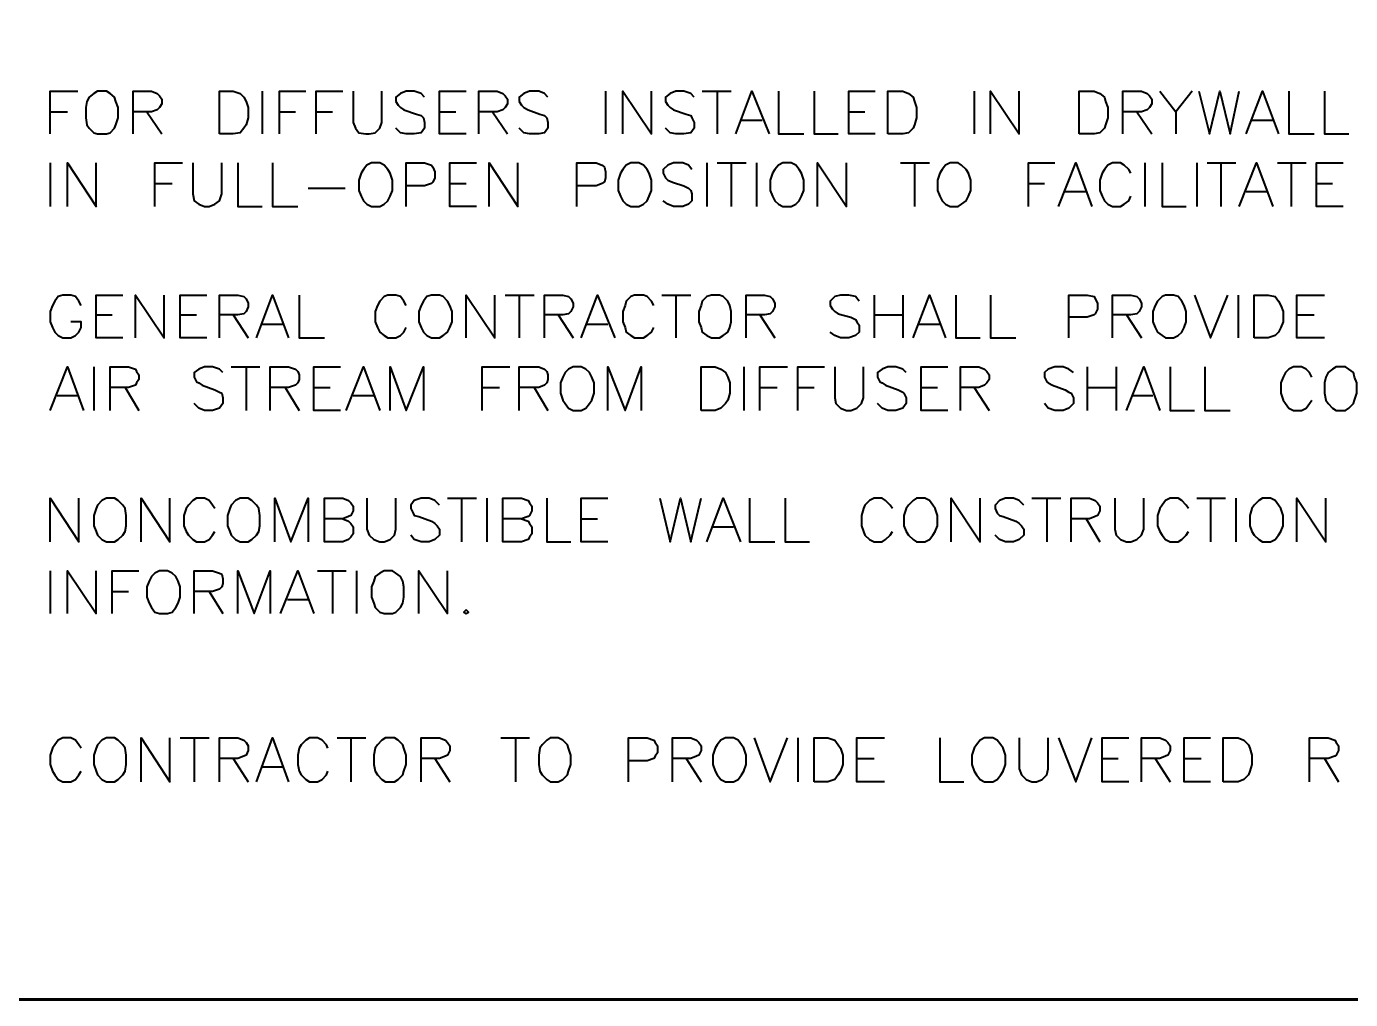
# Model space of a CAD drawing. Header units: inches. Extents: x 5 to 516, y -193 to 129.
# Drawn here: x 381.27 to 392.76, y -189.62 to -181.18 of the extents above; entities that cross this region are included whole.
import ezdxf

# ---------------------------------------------------------------- set-up
doc = ezdxf.new("R2010")
doc.units = ezdxf.units.IN
doc.header["$MEASUREMENT"] = 0
doc.layers.add('PDF10_Geometry', color=7, linetype='Continuous')

msp = doc.modelspace()

# ---------------------------------------------------------------- linework, layer by layer
at = {"layer": 'PDF10_Geometry', "lineweight": 60}
msp.add_lwpolyline([(492.0841215, -99.6385468), (357.0896039, -99.6385468), (357.0896039, -189.6248923), (492.0841215, -189.6248923)], dxfattribs=at)
at = {"layer": 'PDF10_Geometry', "lineweight": 40}
for points in [[(381.4785964, -182.1151948), (381.4785964, -181.7452098), (381.7185867, -181.7452098)], [(382.1985672, -182.1151948), (382.1985672, -181.7452098), (382.3585607, -181.7452098), (382.4085587, -181.765209), (382.4285579, -181.7852082), (382.4485571, -181.8152069), (382.4485571, -181.8552053), (382.4285579, -181.8852041), (382.4085587, -181.9052033), (382.3585607, -181.9252025), (382.1985672, -181.9252025)], [(383.3185217, -181.7452098), (383.3185217, -182.1151948)], [(383.468519, -182.1151948), (383.468519, -181.7452098), (383.6985097, -181.7452098)], [(383.788506, -182.1151948), (383.788506, -181.7452098), (384.0184967, -181.7452098)], [(384.108493, -181.7452098), (384.108493, -182.0151988), (384.1284922, -182.0651968), (384.158491, -182.1051952), (384.2184886, -182.1151948), (384.2484873, -182.1151948), (384.2984853, -182.1051952), (384.3384837, -182.0651968), (384.3584829, -182.0151988), (384.3584829, -181.7452098)], [(384.7284679, -181.7952078), (384.6984691, -181.765209), (384.6384715, -181.7452098), (384.5684744, -181.7452098), (384.5184764, -181.765209), (384.478478, -181.7952078), (384.478478, -181.8352061), (384.4984772, -181.8652049), (384.5184764, -181.8852041), (384.5484752, -181.9052033), (384.6584707, -181.9452017), (384.6984691, -181.9552013), (384.7184683, -181.9752004), (384.7284679, -182.0151988), (384.7284679, -182.0651968), (384.6984691, -182.1051952), (384.6384715, -182.1151948), (384.5684744, -182.1151948), (384.5184764, -182.1051952), (384.478478, -182.0651968)], [(385.0884498, -182.1151948), (384.8584592, -182.1151948), (384.8584592, -181.7452098), (385.0884498, -181.7452098)], [(385.1984454, -182.1151948), (385.1984454, -181.7452098), (385.3584389, -181.7452098), (385.4084368, -181.765209), (385.428436, -181.7852082), (385.4484352, -181.8152069), (385.4484352, -181.8552053), (385.428436, -181.8852041), (385.4084368, -181.9052033), (385.3584389, -181.9252025), (385.1984454, -181.9252025)], [(385.798421, -181.7952078), (385.7684222, -181.765209), (385.7184243, -181.7452098), (385.6384275, -181.7452098), (385.5884295, -181.765209), (385.5484312, -181.7952078), (385.5484312, -181.8352061), (385.5684303, -181.8652049), (385.5884295, -181.8852041), (385.6284279, -181.9052033), (385.7284239, -181.9452017), (385.7684222, -181.9552013), (385.7884214, -181.9752004), (385.798421, -182.0151988), (385.798421, -182.0651968), (385.7684222, -182.1051952), (385.7184243, -182.1151948), (385.6384275, -182.1151948), (385.5884295, -182.1051952), (385.5484312, -182.0651968)], [(386.2984007, -181.7452098), (386.2984007, -182.1151948)], [(386.448398, -182.1151948), (386.448398, -181.7452098), (386.6983879, -182.1151948), (386.6983879, -181.7452098)], [(387.0683728, -181.7952078), (387.038374, -181.765209), (386.9783765, -181.7452098), (386.9083793, -181.7452098), (386.8583814, -181.765209), (386.818383, -181.7952078), (386.818383, -181.8352061), (386.8383822, -181.8652049), (386.8583814, -181.8852041), (386.8883801, -181.9052033), (386.9983757, -181.9452017), (387.038374, -181.9552013), (387.0483736, -181.9752004), (387.0683728, -182.0151988), (387.0683728, -182.0651968), (387.038374, -182.1051952), (386.9783765, -182.1151948), (386.9083793, -182.1151948), (386.8583814, -182.1051952), (386.818383, -182.0651968)], [(387.1383666, -181.7452098), (387.3883564, -181.7452098)], [(387.2683647, -181.7452098), (387.2683647, -182.1151948)], [(387.4283582, -182.1151948), (387.5683525, -181.7452098), (387.7183464, -182.1151948)], [(387.7983398, -181.7452098), (387.7983398, -182.1151948), (388.0183309, -182.1151948)], [(388.1083306, -181.7452098), (388.1083306, -182.1151948), (388.3183221, -182.1151948)], [(388.6383091, -182.1151948), (388.4083184, -182.1151948), (388.4083184, -181.7452098), (388.6383091, -181.7452098)], [(389.4982708, -181.7452098), (389.4982708, -182.1151948)], [(389.6382651, -182.1151948), (389.6382651, -181.7452098), (389.8882549, -182.1151948), (389.8882549, -181.7452098)], [(390.7882218, -182.1151948), (390.7882218, -181.7452098), (390.9482153, -181.7452098), (390.9982132, -181.765209), (391.0182124, -181.7852082), (391.0382116, -181.8152069), (391.0382116, -181.8552053), (391.0182124, -181.8852041), (390.9982132, -181.9052033), (390.9482153, -181.9252025), (390.7882218, -181.9252025)], [(391.1082088, -181.7452098), (391.2482031, -181.9252025), (391.2482031, -182.1151948)], [(391.3881974, -181.7452098), (391.2482031, -181.9252025)], [(391.448195, -181.7452098), (391.5381913, -182.1151948), (391.6281876, -181.7452098), (391.718184, -182.1151948), (391.7981807, -181.7452098)], [(391.8581749, -182.1151948), (391.9981692, -181.7452098), (392.1381635, -182.1151948)], [(392.2281633, -181.7452098), (392.2281633, -182.1151948), (392.4481543, -182.1151948)], [(392.5381473, -181.7452098), (392.5381473, -182.1151948), (392.7481388, -182.1151948)], [(381.4785964, -181.9252025), (381.6285904, -181.9252025)], [(382.3185623, -181.9252025), (382.4485571, -182.1151948)], [(383.468519, -181.9252025), (383.6085133, -181.9252025)], [(383.788506, -181.9252025), (383.9285003, -181.9252025)], [(384.8584592, -181.9252025), (384.9984535, -181.9252025)], [(385.3184405, -181.9252025), (385.4484352, -182.1151948)], [(388.4083184, -181.9252025), (388.5483127, -181.9252025)], [(390.9082169, -181.9252025), (391.0382116, -182.1151948)], [(387.4783528, -181.9951996), (387.6583455, -181.9951996)], [(391.9081763, -181.9951996), (392.088169, -181.9951996)], [(381.4785964, -182.3651846), (381.4785964, -182.7451692)], [(381.6285937, -182.7451692), (381.6285937, -182.3651846), (381.8785836, -182.7451692), (381.8785836, -182.3651846)], [(382.3885629, -182.7451692), (382.3885629, -182.3651846), (382.6285531, -182.3651846)], [(382.7185461, -182.3651846), (382.7185461, -182.6351736), (382.7285457, -182.6951712), (382.7685441, -182.72517), (382.818542, -182.7451692), (382.8585404, -182.7451692), (382.9085384, -182.72517), (382.9485367, -182.6951712), (382.9685359, -182.6351736), (382.9685359, -182.3651846)], [(383.1085336, -182.3651846), (383.1085336, -182.7451692), (383.3185251, -182.7451692)], [(383.4085215, -182.3651846), (383.4085215, -182.7451692), (383.6285125, -182.7451692)], [(384.5684744, -182.7451692), (384.5684744, -182.3651846), (384.7284679, -182.3651846), (384.7884654, -182.3851838), (384.798465, -182.405183), (384.8184642, -182.4451814), (384.8184642, -182.4951793), (384.798465, -182.5351777), (384.7884654, -182.5451773), (384.7284679, -182.5651765), (384.5684744, -182.5651765)], [(385.1784496, -182.7451692), (384.9484589, -182.7451692), (384.9484589, -182.3651846), (385.1784496, -182.3651846)], [(385.2884451, -182.7451692), (385.2884451, -182.3651846), (385.538435, -182.7451692), (385.538435, -182.3651846)], [(386.0484142, -182.7451692), (386.0484142, -182.3651846), (386.2184073, -182.3651846), (386.2684053, -182.3851838), (386.2884045, -182.405183), (386.2984041, -182.4451814), (386.2984041, -182.4951793), (386.2884045, -182.5351777), (386.2684053, -182.5451773), (386.2184073, -182.5651765), (386.0484142, -182.5651765)], [(387.0483736, -182.4251822), (387.0183749, -182.3851838), (386.9683769, -182.3651846), (386.8883801, -182.3651846), (386.8383822, -182.3851838), (386.7983838, -182.4251822), (386.7983838, -182.455181), (386.818383, -182.4951793), (386.8383822, -182.5151785), (386.8783805, -182.5351777), (386.9783765, -182.5651765), (387.0183749, -182.5851757), (387.038374, -182.6051749), (387.0483736, -182.6351736), (387.0483736, -182.6951712), (387.0183749, -182.72517), (386.9683769, -182.7451692), (386.8883801, -182.7451692), (386.8383822, -182.72517), (386.7983838, -182.6951712)], [(387.178365, -182.3651846), (387.178365, -182.7451692)], [(387.2683647, -182.3651846), (387.5183546, -182.3651846)], [(387.3883598, -182.3651846), (387.3883598, -182.7451692)], [(387.6083509, -182.3651846), (387.6083509, -182.7451692)], [(388.138326, -182.7451692), (388.138326, -182.3651846), (388.3883158, -182.7451692), (388.3883158, -182.3651846)], [(388.8582967, -182.3651846), (389.1082866, -182.3651846)], [(388.9782919, -182.3651846), (388.9782919, -182.7451692)], [(389.9682551, -182.7451692), (389.9682551, -182.3651846), (390.1982457, -182.3651846)], [(390.2282445, -182.7451692), (390.3782384, -182.3651846), (390.5182327, -182.7451692)], [(390.8582155, -182.455181), (390.8382163, -182.4251822), (390.798218, -182.3851838), (390.7682192, -182.3651846), (390.698222, -182.3651846), (390.6582236, -182.3851838), (390.6282249, -182.4251822), (390.6082257, -182.455181), (390.5882265, -182.5151785), (390.5882265, -182.6051749), (390.6082257, -182.6551728), (390.6282249, -182.6951712), (390.6582236, -182.72517), (390.698222, -182.7451692), (390.7682192, -182.7451692), (390.798218, -182.72517), (390.8382163, -182.6951712), (390.8582155, -182.6551728)], [(390.9782106, -182.3651846), (390.9782106, -182.7451692)], [(391.1282079, -182.3651846), (391.1282079, -182.7451692), (391.3381994, -182.7451692)], [(391.4281958, -182.3651846), (391.4281958, -182.7451692)], [(391.5181955, -182.3651846), (391.7681853, -182.3651846)], [(391.6381906, -182.3651846), (391.6381906, -182.7451692)], [(391.7981841, -182.7451692), (391.948178, -182.3651846), (392.0881724, -182.7451692)], [(392.1281673, -182.3651846), (392.3781572, -182.3651846)], [(392.2481625, -182.3651846), (392.2481625, -182.7451692)], [(392.6981442, -182.7451692), (392.4681535, -182.7451692), (392.4681535, -182.3651846), (392.6981442, -182.3651846)], [(382.3885629, -182.5451773), (382.5385568, -182.5451773)], [(384.9484589, -182.5451773), (385.0884532, -182.5451773)], [(389.9682551, -182.5451773), (390.1082494, -182.5451773)], [(392.4681535, -182.5451773), (392.6081478, -182.5451773)], [(383.7185055, -182.5851757), (384.0384925, -182.5851757)], [(390.2882421, -182.6151745), (390.4682348, -182.6151745)], [(391.8581749, -182.6151745), (392.0381676, -182.6151745)], [(381.7485889, -183.6051343), (381.7285897, -183.5651359), (381.6985909, -183.5251375), (381.6585925, -183.5151379), (381.5885954, -183.5151379), (381.548597, -183.5251375), (381.5185982, -183.5651359), (381.498599, -183.6051343), (381.4785998, -183.6551322), (381.4785998, -183.7451286), (381.498599, -183.7951265), (381.5185982, -183.8351249), (381.548597, -183.8651237), (381.5885954, -183.8851229), (381.6585925, -183.8851229), (381.6985909, -183.8651237), (381.7285897, -183.8351249), (381.7485889, -183.7951265), (381.7485889, -183.7451286), (381.6585925, -183.7451286)], [(382.1085709, -183.8851229), (381.8785802, -183.8851229), (381.8785802, -183.5151379), (382.1085709, -183.5151379)], [(382.2185664, -183.8851229), (382.2185664, -183.5151379), (382.4685562, -183.8851229), (382.4685562, -183.5151379)], [(382.8385446, -183.8851229), (382.6085539, -183.8851229), (382.6085539, -183.5151379), (382.8385446, -183.5151379)], [(382.9485401, -183.8851229), (382.9485401, -183.5151379), (383.1085336, -183.5151379), (383.1585316, -183.5251375), (383.1785308, -183.5451367), (383.19853, -183.5851351), (383.19853, -183.6151338), (383.1785308, -183.6551322), (383.1585316, -183.6751314), (383.1085336, -183.685131), (382.9485401, -183.685131)], [(383.2685271, -183.8851229), (383.4085215, -183.5151379), (383.5485158, -183.8851229)], [(383.6385087, -183.5151379), (383.6385087, -183.8851229), (383.8584998, -183.8851229)], [(384.5684744, -183.6051343), (384.5484752, -183.5651359), (384.5184764, -183.5251375), (384.478478, -183.5151379), (384.4084808, -183.5151379), (384.3784821, -183.5251375), (384.3384837, -183.5651359), (384.3184845, -183.6051343), (384.2984853, -183.6551322), (384.2984853, -183.7451286), (384.3184845, -183.7951265), (384.3384837, -183.8351249), (384.3784821, -183.8651237), (384.4084808, -183.8851229), (384.478478, -183.8851229), (384.5184764, -183.8651237), (384.5484752, -183.8351249), (384.5684744, -183.7951265)], [(385.0884532, -183.8851229), (385.0884532, -183.5151379), (385.3384431, -183.8851229), (385.3384431, -183.5151379)], [(385.4284394, -183.5151379), (385.6784293, -183.5151379)], [(385.5484346, -183.5151379), (385.5484346, -183.8851229)], [(385.7684256, -183.8851229), (385.7684256, -183.5151379), (385.9284191, -183.5151379), (385.9784171, -183.5251375), (385.9984163, -183.5451367), (386.0184155, -183.5851351), (386.0184155, -183.6151338), (385.9984163, -183.6551322), (385.9784171, -183.6751314), (385.9284191, -183.685131), (385.7684256, -183.685131)], [(386.0884126, -183.8851229), (386.2284069, -183.5151379), (386.3784008, -183.8851229)], [(386.7183836, -183.6051343), (386.6983845, -183.5651359), (386.6583861, -183.5251375), (386.6283873, -183.5151379), (386.5483906, -183.5151379), (386.5183918, -183.5251375), (386.4783934, -183.5651359), (386.4683938, -183.6051343), (386.4483946, -183.6551322), (386.4483946, -183.7451286), (386.4683938, -183.7951265), (386.4783934, -183.8351249), (386.5183918, -183.8651237), (386.5483906, -183.8851229), (386.6283873, -183.8851229), (386.6583861, -183.8651237), (386.6983845, -183.8351249), (386.7183836, -183.7951265)], [(386.7883842, -183.5151379), (387.038374, -183.5151379)], [(386.9083793, -183.5151379), (386.9083793, -183.8851229)], [(387.5183512, -183.8851229), (387.5183512, -183.5151379), (387.6783447, -183.5151379), (387.7283426, -183.5251375), (387.7483418, -183.5451367), (387.768341, -183.5851351), (387.768341, -183.6151338), (387.7483418, -183.6551322), (387.7283426, -183.6751314), (387.6783447, -183.685131), (387.5183512, -183.685131)], [(388.4983114, -183.5651359), (388.4683126, -183.5251375), (388.408315, -183.5151379), (388.3383179, -183.5151379), (388.2883199, -183.5251375), (388.2483215, -183.5651359), (388.2483215, -183.6051343), (388.2683207, -183.635133), (388.2883199, -183.6551322), (388.3183187, -183.6751314), (388.4283142, -183.7051302), (388.4683126, -183.7251294), (388.4783122, -183.7451286), (388.4983114, -183.7751273), (388.4983114, -183.8351249), (388.4683126, -183.8651237), (388.408315, -183.8851229), (388.3383179, -183.8851229), (388.2883199, -183.8651237), (388.2483215, -183.8351249)], [(388.6283095, -183.5151379), (388.6283095, -183.8851229)], [(388.8782959, -183.5151379), (388.8782959, -183.8851229)], [(388.9682957, -183.8851229), (389.10829, -183.5151379), (389.2482843, -183.8851229)], [(389.3382772, -183.5151379), (389.3382772, -183.8851229), (389.5482687, -183.8851229)], [(389.6382651, -183.5151379), (389.6382651, -183.8851229), (389.8582561, -183.8851229)], [(390.3182442, -183.8851229), (390.3182442, -183.5151379), (390.4782377, -183.5151379), (390.5382353, -183.5251375), (390.5482349, -183.5451367), (390.5682341, -183.5851351), (390.5682341, -183.635133), (390.5482349, -183.6751314), (390.5382353, -183.685131), (390.4782377, -183.7051302), (390.3182442, -183.7051302)], [(390.698222, -183.8851229), (390.698222, -183.5151379), (390.8582155, -183.5151379), (390.9082135, -183.5251375), (390.9282127, -183.5451367), (390.9482119, -183.5851351), (390.9482119, -183.6151338), (390.9282127, -183.6551322), (390.9082135, -183.6751314), (390.8582155, -183.685131), (390.698222, -183.685131)], [(391.4081966, -183.5151379), (391.5481909, -183.8851229), (391.6981848, -183.5151379)], [(391.7881811, -183.5151379), (391.7881811, -183.8851229)], [(392.5381473, -183.8851229), (392.298157, -183.8851229), (392.298157, -183.5151379), (392.5381473, -183.5151379)], [(381.8785802, -183.685131), (382.0185745, -183.685131)], [(382.6085539, -183.685131), (382.7485483, -183.685131)], [(383.0685353, -183.685131), (383.19853, -183.8851229)], [(385.8884207, -183.685131), (386.0184155, -183.8851229)], [(387.6383463, -183.685131), (387.768341, -183.8851229)], [(388.6283095, -183.685131), (388.8782993, -183.685131)], [(390.8182171, -183.685131), (390.9482119, -183.8851229)], [(392.298157, -183.685131), (392.448151, -183.685131)], [(383.3185217, -183.7651278), (383.4985144, -183.7651278)], [(386.1384072, -183.7651278), (386.3183999, -183.7651278)], [(389.0182902, -183.7651278), (389.1982829, -183.7651278)], [(381.4785964, -184.5150981), (381.6285904, -184.1351136), (381.7685847, -184.5150981)], [(381.858581, -184.1351127), (381.858581, -184.5150973)], [(381.9985753, -184.5150981), (381.9985753, -184.1351136), (382.1585688, -184.1351136), (382.2185664, -184.1551128), (382.228566, -184.175112), (382.2485652, -184.2051107), (382.2485652, -184.2451091), (382.228566, -184.2751079), (382.2185664, -184.2951071), (382.1585688, -184.3151063), (381.9985753, -184.3151063)], [(382.9785355, -184.1851107), (382.9485367, -184.1551119), (382.8885392, -184.1351127), (382.818542, -184.1351127), (382.7685441, -184.1551119), (382.7285457, -184.1851107), (382.7285457, -184.2251091), (382.7485449, -184.2651074), (382.7685441, -184.275107), (382.7985428, -184.2951062), (382.9085384, -184.3351046), (382.9485367, -184.3551038), (382.9685359, -184.3651034), (382.9785355, -184.4051018), (382.9785355, -184.4550997), (382.9485367, -184.4950981), (382.8885392, -184.5150973), (382.818542, -184.5150973), (382.7685441, -184.4950981), (382.7285457, -184.4550997)], [(383.0485361, -184.1351127), (383.2985259, -184.1351127)], [(383.1785274, -184.1351127), (383.1785274, -184.5150973)], [(383.3885223, -184.5150981), (383.3885223, -184.1351136), (383.5485158, -184.1351136), (383.6085133, -184.1551128), (383.6285125, -184.175112), (383.6385121, -184.2051107), (383.6385121, -184.2451091), (383.6285125, -184.2751079), (383.6085133, -184.2951071), (383.5485158, -184.3151063), (383.3885223, -184.3151063)], [(383.9984975, -184.5150981), (383.7685068, -184.5150981), (383.7685068, -184.1351136), (383.9984975, -184.1351136)], [(384.0484955, -184.5150981), (384.1984894, -184.1351136), (384.3384837, -184.5150981)], [(384.42848, -184.5150981), (384.42848, -184.1351136), (384.5684744, -184.5150981), (384.7184683, -184.1351136), (384.7184683, -184.5150981)], [(385.2284475, -184.5150981), (385.2284475, -184.1351136), (385.4684378, -184.1351136)], [(385.5484346, -184.5150981), (385.5484346, -184.1351136), (385.7184276, -184.1351136), (385.7684256, -184.1551128), (385.7884248, -184.175112), (385.7984244, -184.2051107), (385.7984244, -184.2451091), (385.7884248, -184.2751079), (385.7684256, -184.2951071), (385.7184276, -184.3151063), (385.5484346, -184.3151063)], [(386.3183999, -184.5150981), (386.3183999, -184.1351136), (386.4683938, -184.5150981), (386.6083881, -184.1351136), (386.6083881, -184.5150981)], [(387.498352, -184.1351127), (387.498352, -184.5150973)], [(387.6383463, -184.5150981), (387.6383463, -184.1351136), (387.8783365, -184.1351136)], [(387.9683363, -184.5150981), (387.9683363, -184.1351136), (388.1983269, -184.1351136)], [(388.2883233, -184.1351127), (388.2883233, -184.4051018), (388.2983229, -184.4550997), (388.3383213, -184.4950981), (388.3883192, -184.5150973), (388.4283176, -184.5150973), (388.4783156, -184.4950981), (388.5183139, -184.4550997), (388.5383131, -184.4051018), (388.5383131, -184.1351127)], [(388.9082981, -184.1851107), (388.8782993, -184.1551119), (388.8183018, -184.1351127), (388.7483046, -184.1351127), (388.6983066, -184.1551119), (388.6583083, -184.1851107), (388.6583083, -184.2251091), (388.6783074, -184.2651074), (388.6983066, -184.275107), (388.7283054, -184.2951062), (388.8383009, -184.3351046), (388.8782993, -184.3551038), (388.8882989, -184.3651034), (388.9082981, -184.4051018), (388.9082981, -184.4550997), (388.8782993, -184.4950981), (388.8183018, -184.5150973), (388.7483046, -184.5150973), (388.6983066, -184.4950981), (388.6583083, -184.4550997)], [(389.2682801, -184.5150981), (389.0382894, -184.5150981), (389.0382894, -184.1351136), (389.2682801, -184.1351136)], [(389.3782756, -184.5150981), (389.3782756, -184.1351136), (389.5382691, -184.1351136), (389.5882671, -184.1551128), (389.6082663, -184.175112), (389.6282655, -184.2051107), (389.6282655, -184.2451091), (389.6082663, -184.2751079), (389.5882671, -184.2951071), (389.5382691, -184.3151063), (389.3782756, -184.3151063)], [(390.3582426, -184.1851107), (390.3182442, -184.1551119), (390.2682463, -184.1351127), (390.1982491, -184.1351127), (390.1382515, -184.1551119), (390.1082528, -184.1851107), (390.1082528, -184.2251091), (390.1282519, -184.2651074), (390.1382515, -184.275107), (390.1782499, -184.2951062), (390.2882455, -184.3351046), (390.3182442, -184.3551038), (390.3382434, -184.3651034), (390.3582426, -184.4051018), (390.3582426, -184.4550997), (390.3182442, -184.4950981), (390.2682463, -184.5150973), (390.1982491, -184.5150973), (390.1382515, -184.4950981), (390.1082528, -184.4550997)], [(390.4782377, -184.1351127), (390.4782377, -184.5150973)], [(390.7282242, -184.1351127), (390.7282242, -184.5150973)], [(390.8182171, -184.5150981), (390.9682111, -184.1351136), (391.1082054, -184.5150981)], [(391.1982085, -184.1351127), (391.1982085, -184.5150973), (391.4082, -184.5150973)], [(391.4981895, -184.1351127), (391.4981895, -184.5150973), (391.7181806, -184.5150973)], [(392.4281552, -184.2251099), (392.408156, -184.1851115), (392.3781572, -184.1551128), (392.3381588, -184.1351136), (392.2681617, -184.1351136), (392.2281633, -184.1551128), (392.1981645, -184.1851115), (392.1781653, -184.2251099), (392.1581661, -184.2751079), (392.1581661, -184.3651042), (392.1781653, -184.4251018), (392.1981645, -184.4551006), (392.2281633, -184.495099), (392.2681617, -184.5150981), (392.3381588, -184.5150981), (392.3781572, -184.495099), (392.408156, -184.4551006), (392.4281552, -184.4251018)], [(381.538594, -184.3851034), (381.7185867, -184.3851034)], [(382.1285734, -184.3151063), (382.2485686, -184.5150981)], [(383.5185136, -184.3151063), (383.6385087, -184.5150981)], [(383.7685068, -184.3151063), (383.9085012, -184.3151063)], [(384.108493, -184.3851034), (384.2884857, -184.3851034)], [(385.2284475, -184.3151063), (385.3784415, -184.3151063)], [(385.6784259, -184.3151063), (385.798421, -184.5150981)], [(387.6383463, -184.3151063), (387.7883402, -184.3151063)], [(387.9683363, -184.3151063), (388.1083306, -184.3151063)], [(389.0382894, -184.3151063), (389.1782837, -184.3151063)], [(389.4982708, -184.3151063), (389.6282655, -184.5150981)], [(390.4782377, -184.3151063), (390.7282276, -184.3151063)], [(390.8782215, -184.3851034), (391.0482146, -184.3851034)], [(381.4785964, -185.6550518), (381.4785964, -185.2750673), (381.7285863, -185.6550518), (381.7285863, -185.2750673)], [(382.2685678, -185.6550518), (382.2685678, -185.2750673), (382.5185576, -185.6550518), (382.5185576, -185.2750673)], [(382.9085418, -185.3650636), (382.8885426, -185.3350648), (382.8585438, -185.2950665), (382.8185454, -185.2750673), (382.7485483, -185.2750673), (382.7185495, -185.2950665), (382.6785511, -185.3350648), (382.6585519, -185.3650636), (382.6385527, -185.4250612), (382.6385527, -185.5150575), (382.6585519, -185.5650555), (382.6785511, -185.5950543), (382.7185495, -185.6350527), (382.7485483, -185.6550518), (382.8185454, -185.6550518), (382.8585438, -185.6350527), (382.8885426, -185.5950543), (382.9085418, -185.5650555)], [(383.4285206, -185.6550518), (383.4285206, -185.2750673), (383.568515, -185.6550518), (383.7185089, -185.2750673), (383.7185089, -185.6550518)], [(384.0184933, -185.45506), (384.0684913, -185.4750592), (384.0884905, -185.4950583), (384.1084896, -185.5250571), (384.1084896, -185.5850547), (384.0884905, -185.6150535), (384.0684913, -185.6350527), (384.0184933, -185.6550518), (383.8584998, -185.6550518), (383.8584998, -185.2750673), (384.0184933, -185.2750673), (384.0684913, -185.2950665), (384.0884905, -185.3150657), (384.1084896, -185.3450644), (384.1084896, -185.3850628), (384.0884905, -185.4250612), (384.0684913, -185.4350608), (384.0184933, -185.45506), (383.8584998, -185.45506)], [(384.2284882, -185.2750673), (384.2284882, -185.5450563), (384.2484873, -185.5950543), (384.2884857, -185.6350527), (384.3384837, -185.6550518), (384.3784821, -185.6550518), (384.42848, -185.6350527), (384.4684784, -185.5950543), (384.478478, -185.5450563), (384.478478, -185.2750673)], [(384.8584592, -185.3350648), (384.8184608, -185.2950665), (384.7684628, -185.2750673), (384.6984657, -185.2750673), (384.6384681, -185.2950665), (384.6084693, -185.3350648), (384.6084693, -185.3650636), (384.6284685, -185.405062), (384.6384681, -185.4250612), (384.6784665, -185.4350608), (384.788462, -185.4750592), (384.8184608, -185.4950583), (384.83846, -185.5150575), (384.8584592, -185.5450563), (384.8584592, -185.5950543), (384.8184608, -185.6350527), (384.7684628, -185.6550518), (384.6984657, -185.6550518), (384.6384681, -185.6350527), (384.6084693, -185.5950543)], [(384.9284597, -185.2750673), (385.1784496, -185.2750673)], [(385.0484549, -185.2750673), (385.0484549, -185.6550518)], [(385.2684459, -185.2750673), (385.2684459, -185.6550518)], [(385.5684337, -185.45506), (385.6284313, -185.4750592), (385.6384309, -185.4950583), (385.6584301, -185.5250571), (385.6584301, -185.5850547), (385.6384309, -185.6150535), (385.6284313, -185.6350527), (385.5684337, -185.6550518), (385.4084402, -185.6550518), (385.4084402, -185.2750673), (385.5684337, -185.2750673), (385.6284313, -185.2950665), (385.6384309, -185.3150657), (385.6584301, -185.3450644), (385.6584301, -185.3850628), (385.6384309, -185.4250612), (385.6284313, -185.4350608), (385.5684337, -185.45506), (385.4084402, -185.45506)], [(385.7884248, -185.2750673), (385.7884248, -185.6550518), (385.9984163, -185.6550518)], [(386.3184033, -185.6550518), (386.0884126, -185.6550518), (386.0884126, -185.2750673), (386.3184033, -185.2750673)], [(386.768385, -185.2750673), (386.8583814, -185.6550518), (386.9483777, -185.2750673), (387.038374, -185.6550518), (387.1283704, -185.2750673)], [(387.178365, -185.6550518), (387.3183593, -185.2750673), (387.4683532, -185.6550518)], [(387.5483533, -185.2750673), (387.5483533, -185.6550518), (387.7683444, -185.6550518)], [(387.8583374, -185.2750673), (387.8583374, -185.6550518), (388.0683288, -185.6550518)], [(388.788303, -185.3650636), (388.7683038, -185.3350648), (388.7283054, -185.2950665), (388.6983066, -185.2750673), (388.6283095, -185.2750673), (388.5883111, -185.2950665), (388.5483127, -185.3350648), (388.5383131, -185.3650636), (388.5183139, -185.4250612), (388.5183139, -185.5150575), (388.5383131, -185.5650555), (388.5483127, -185.5950543), (388.5883111, -185.6350527), (388.6283095, -185.6550518), (388.6983066, -185.6550518), (388.7283054, -185.6350527), (388.7683038, -185.5950543), (388.788303, -185.5650555)], [(389.2982789, -185.6550518), (389.2982789, -185.2750673), (389.5482687, -185.6550518), (389.5482687, -185.2750673)], [(389.9282567, -185.3350648), (389.8882583, -185.2950665), (389.8382603, -185.2750673), (389.7682632, -185.2750673), (389.7182652, -185.2950665), (389.6782668, -185.3350648), (389.6782668, -185.3650636), (389.698266, -185.405062), (389.7182652, -185.4250612), (389.748264, -185.4350608), (389.8582595, -185.4750592), (389.8882583, -185.4950583), (389.9082575, -185.5150575), (389.9282567, -185.5450563), (389.9282567, -185.5950543), (389.8882583, -185.6350527), (389.8382603, -185.6550518), (389.7682632, -185.6550518), (389.7182652, -185.6350527), (389.6782668, -185.5950543)], [(389.9982504, -185.2750673), (390.2482403, -185.2750673)], [(390.1282486, -185.2750673), (390.1282486, -185.6550518)], [(390.3382366, -185.6550518), (390.3382366, -185.2750673), (390.4982301, -185.2750673), (390.5482281, -185.2950665), (390.5682273, -185.3150657), (390.5882265, -185.3450644), (390.5882265, -185.3850628), (390.5682273, -185.4250612), (390.5482281, -185.4350608), (390.4982301, -185.45506), (390.3382366, -185.45506)], [(390.718228, -185.2750673), (390.718228, -185.5450563), (390.7282276, -185.5950543), (390.768226, -185.6350527), (390.8182239, -185.6550518), (390.8582223, -185.6550518), (390.9082203, -185.6350527), (390.9482186, -185.5950543), (390.9682178, -185.5450563), (390.9682178, -185.2750673)], [(391.358202, -185.3650636), (391.3382028, -185.3350648), (391.2982044, -185.2950665), (391.2682057, -185.2750673), (391.1982085, -185.2750673), (391.1582101, -185.2950665), (391.1282113, -185.3350648), (391.1082122, -185.3650636), (391.088213, -185.4250612), (391.088213, -185.5150575), (391.1082122, -185.5650555), (391.1282113, -185.5950543), (391.1582101, -185.6350527), (391.1982085, -185.6550518), (391.2682057, -185.6550518), (391.2982044, -185.6350527), (391.3382028, -185.5950543), (391.358202, -185.5650555)], [(391.4281958, -185.2750673), (391.6781856, -185.2750673)], [(391.5481909, -185.2750673), (391.5481909, -185.6550518)], [(391.768182, -185.2750673), (391.768182, -185.6550518)], [(392.298157, -185.6550518), (392.298157, -185.2750673), (392.5481469, -185.6550518), (392.5481469, -185.2750673)], [(386.0884126, -185.45506), (386.2284069, -185.45506)], [(387.2283663, -185.5250571), (387.408359, -185.5250571)], [(390.4682348, -185.45506), (390.5882299, -185.6550518)], [(381.4785964, -185.9050417), (381.4785964, -186.2750267)], [(381.6285937, -186.2750267), (381.6285937, -185.9050417), (381.8785836, -186.2750267), (381.8785836, -185.9050417)], [(382.0185745, -186.2750267), (382.0185745, -185.9050417), (382.2485652, -185.9050417)], [(382.7285491, -186.2750267), (382.7285491, -185.9050417), (382.8885426, -185.9050417), (382.9485401, -185.9250409), (382.9685393, -185.9350405), (382.9785389, -185.9750389), (382.9785389, -186.0150372), (382.9685393, -186.045036), (382.9485401, -186.0650352), (382.8885426, -186.0850344), (382.7285491, -186.0850344)], [(383.1085336, -186.2750267), (383.1085336, -185.9050417), (383.248528, -186.2750267), (383.3885223, -185.9050417), (383.3885223, -186.2750267)], [(383.4785152, -186.2750267), (383.6285091, -185.9050417), (383.7685034, -186.2750267)], [(383.7985022, -185.9050417), (384.0484921, -185.9050417)], [(383.9285003, -185.9050417), (383.9285003, -186.2750267)], [(384.1384884, -185.9050417), (384.1384884, -186.2750267)], [(384.6784665, -186.2750267), (384.6784665, -185.9050417), (384.9284563, -186.2750267), (384.9284563, -185.9050417)], [(382.0185745, -186.0850344), (382.1585688, -186.0850344)], [(382.8585404, -186.0850344), (382.9785355, -186.2750267)], [(383.5385128, -186.1550315), (383.7185055, -186.1550315)], [(381.7485889, -187.44498), (381.7285897, -187.4149812), (381.6985909, -187.3749828), (381.6585925, -187.3549837), (381.5885954, -187.3549837), (381.548597, -187.3749828), (381.5185982, -187.4149812), (381.498599, -187.44498), (381.4785998, -187.5049776), (381.4785998, -187.5849743), (381.498599, -187.6449719), (381.5185982, -187.6749707), (381.548597, -187.714969), (381.5885954, -187.7349682), (381.6585925, -187.7349682), (381.6985909, -187.714969), (381.7285897, -187.6749707), (381.7485889, -187.6449719)], [(382.2685678, -187.7349682), (382.2685678, -187.3549837), (382.5185576, -187.7349682), (382.5185576, -187.3549837)], [(382.6085539, -187.3549828), (382.8585438, -187.3549828)], [(382.7285491, -187.3549828), (382.7285491, -187.7349674)], [(382.9485401, -187.7349682), (382.9485401, -187.3549837), (383.1085336, -187.3549837), (383.1585316, -187.3749828), (383.1785308, -187.394982), (383.19853, -187.4249808), (383.19853, -187.4649792), (383.1785308, -187.5049776), (383.1585316, -187.5149772), (383.1085336, -187.5349763), (382.9485401, -187.5349763)], [(383.2685271, -187.7349682), (383.4085215, -187.3549837), (383.5485158, -187.7349682)], [(383.888502, -187.44498), (383.8785024, -187.4149812), (383.838504, -187.3749828), (383.7985056, -187.3549837), (383.7285085, -187.3549837), (383.6985097, -187.3749828), (383.6585113, -187.4149812), (383.6385121, -187.44498), (383.6285125, -187.5049776), (383.6285125, -187.5849743), (383.6385121, -187.6449719), (383.6585113, -187.6749707), (383.6985097, -187.714969), (383.7285085, -187.7349682), (383.7985056, -187.7349682), (383.838504, -187.714969), (383.8785024, -187.6749707), (383.888502, -187.6449719)], [(383.9684987, -187.3549828), (384.2184886, -187.3549828)], [(384.0884938, -187.3549828), (384.0884938, -187.7349674)], [(384.6984657, -187.7349682), (384.6984657, -187.3549837), (384.8584592, -187.3549837), (384.9084572, -187.3749828), (384.9284563, -187.394982), (384.9484555, -187.4249808), (384.9484555, -187.4649792), (384.9284563, -187.5049776), (384.9084572, -187.5149772), (384.8584592, -187.5349763), (384.6984657, -187.5349763)], [(385.3884411, -187.3549828), (385.6384309, -187.3549828)], [(385.5184324, -187.3549828), (385.5184324, -187.7349674)], [(386.4983926, -187.7349682), (386.4983926, -187.3549837), (386.6583861, -187.3549837), (386.7183836, -187.3749828), (386.7283832, -187.394982), (386.7483824, -187.4249808), (386.7483824, -187.4849784), (386.7283832, -187.5149772), (386.7183836, -187.5349763), (386.6583861, -187.5549755), (386.4983926, -187.5549755)], [(386.8783772, -187.7349682), (386.8783772, -187.3549837), (387.0383707, -187.3549837), (387.0883686, -187.3749828), (387.1083678, -187.394982), (387.128367, -187.4249808), (387.128367, -187.4649792), (387.1083678, -187.5049776), (387.0883686, -187.5149772), (387.0383707, -187.5349763), (386.8783772, -187.5349763)], [(387.5883517, -187.3549828), (387.728346, -187.7349674), (387.8783399, -187.3549828)], [(387.9683363, -187.3549828), (387.9683363, -187.7349674)], [(388.7183024, -187.7349682), (388.4783122, -187.7349682), (388.4783122, -187.3549837), (388.7183024, -187.3549837)], [(389.1982829, -187.3549828), (389.1982829, -187.7349674), (389.4082744, -187.7349674)], [(389.8882583, -187.3549828), (389.8882583, -187.6249718), (389.9082575, -187.6749698), (389.9482559, -187.7149682), (389.9982538, -187.7349674), (390.0382522, -187.7349674), (390.0882502, -187.7149682), (390.1282486, -187.6749698), (390.1382482, -187.6249718), (390.1382482, -187.3549828)], [(390.2282445, -187.3549828), (390.3782384, -187.7349674), (390.5182327, -187.3549828)], [(390.8382197, -187.7349682), (390.6082291, -187.7349682), (390.6082291, -187.3549837), (390.8382197, -187.3549837)], [(390.9482153, -187.7349682), (390.9482153, -187.3549837), (391.1082088, -187.3549837), (391.1582067, -187.3749828), (391.1782059, -187.394982), (391.1982051, -187.4249808), (391.1982051, -187.4649792), (391.1782059, -187.5049776), (391.1582067, -187.5149772), (391.1082088, -187.5349763), (390.9482153, -187.5349763)], [(391.5481943, -187.7349682), (391.3182036, -187.7349682), (391.3182036, -187.3549837), (391.5481943, -187.3549837)], [(392.408156, -187.7349682), (392.408156, -187.3549837), (392.5681495, -187.3549837), (392.628147, -187.3749828), (392.6381466, -187.394982), (392.6581458, -187.4249808), (392.6581458, -187.4649792), (392.6381466, -187.5049776), (392.628147, -187.5149772), (392.5681495, -187.5349763), (392.408156, -187.5349763)], [(383.0685353, -187.5349763), (383.19853, -187.7349682)], [(383.3185217, -187.6049735), (383.4985144, -187.6049735)], [(384.8184608, -187.5349763), (384.9484555, -187.7349682)], [(386.9983723, -187.5349763), (387.128367, -187.7349682)], [(388.4783122, -187.5349763), (388.6283061, -187.5349763)], [(390.6082291, -187.5349763), (390.7482234, -187.5349763)], [(391.0682104, -187.5349763), (391.1982051, -187.7349682)], [(391.3182036, -187.5349763), (391.4681975, -187.5349763)], [(392.5381473, -187.5349763), (392.6581424, -187.7349682)]]:
    msp.add_lwpolyline(points, dxfattribs=at)
for points in [[(381.8885832, -181.7452098), (381.8585844, -181.765209), (381.818586, -181.7952078), (381.7985868, -181.8352061), (381.7885872, -181.8852041), (381.7885872, -181.9752004), (381.7985868, -182.035198), (381.818586, -182.0651968), (381.8585844, -182.1051952), (381.8885832, -182.1151948), (381.9685799, -182.1151948), (381.9985787, -182.1051952), (382.0385771, -182.0651968), (382.0485767, -182.035198), (382.0685759, -181.9752004), (382.0685759, -181.8852041), (382.0485767, -181.8352061), (382.0385771, -181.7952078), (381.9985787, -181.765209), (381.9685799, -181.7452098)], [(382.9485401, -182.1151948), (382.9485401, -181.7452098), (383.0685353, -181.7452098), (383.1285328, -181.765209), (383.1585316, -181.7952078), (383.1785308, -181.8352061), (383.19853, -181.8852041), (383.19853, -181.9752004), (383.1785308, -182.035198), (383.1585316, -182.0651968), (383.1285328, -182.1051952), (383.0685353, -182.1151948)], [(388.7483046, -182.1151948), (388.7483046, -181.7452098), (388.8782993, -181.7452098), (388.9282973, -181.765209), (388.9682957, -181.7952078), (388.9782953, -181.8352061), (388.9982944, -181.8852041), (388.9982944, -181.9752004), (388.9782953, -182.035198), (388.9682957, -182.0651968), (388.9282973, -182.1051952), (388.8782993, -182.1151948)], [(390.4082372, -182.1151948), (390.4082372, -181.7452098), (390.5382319, -181.7452098), (390.5882299, -181.765209), (390.6282283, -181.7952078), (390.6382278, -181.8352061), (390.658227, -181.8852041), (390.658227, -181.9752004), (390.6382278, -182.035198), (390.6282283, -182.0651968), (390.5882299, -182.1051952), (390.5382319, -182.1151948)], [(384.2684865, -182.3651846), (384.2284882, -182.3851838), (384.1984894, -182.4251822), (384.1784902, -182.455181), (384.158491, -182.5151785), (384.158491, -182.6051749), (384.1784902, -182.6551728), (384.1984894, -182.6951712), (384.2284882, -182.72517), (384.2684865, -182.7451692), (384.3384837, -182.7451692), (384.3784821, -182.72517), (384.4084808, -182.6951712), (384.42848, -182.6551728), (384.4484792, -182.6051749), (384.4484792, -182.5151785), (384.42848, -182.455181), (384.4084808, -182.4251822), (384.3784821, -182.3851838), (384.3384837, -182.3651846)], [(386.5183918, -182.3651846), (386.4783934, -182.3851838), (386.4483946, -182.4251822), (386.4283954, -182.455181), (386.4083962, -182.5151785), (386.4083962, -182.6051749), (386.4283954, -182.6551728), (386.4483946, -182.6951712), (386.4783934, -182.72517), (386.5183918, -182.7451692), (386.5883889, -182.7451692), (386.6283873, -182.72517), (386.6583861, -182.6951712), (386.6783853, -182.6551728), (386.6983845, -182.6051749), (386.6983845, -182.5151785), (386.6783853, -182.455181), (386.6583861, -182.4251822), (386.6283873, -182.3851838), (386.5883889, -182.3651846)], [(387.8383382, -182.3651846), (387.7983398, -182.3851838), (387.768341, -182.4251822), (387.7483418, -182.455181), (387.7283426, -182.5151785), (387.7283426, -182.6051749), (387.7483418, -182.6551728), (387.768341, -182.6951712), (387.7983398, -182.72517), (387.8383382, -182.7451692), (387.9083353, -182.7451692), (387.9483337, -182.72517), (387.9783325, -182.6951712), (387.9983317, -182.6551728), (388.0183309, -182.6051749), (388.0183309, -182.5151785), (387.9983317, -182.455181), (387.9783325, -182.4251822), (387.9483337, -182.3851838), (387.9083353, -182.3651846)], [(389.2882827, -182.3651846), (389.2482843, -182.3851838), (389.2182855, -182.4251822), (389.1982863, -182.455181), (389.1782871, -182.5151785), (389.1782871, -182.6051749), (389.1982863, -182.6551728), (389.2182855, -182.6951712), (389.2482843, -182.72517), (389.2882827, -182.7451692), (389.3582798, -182.7451692), (389.3882786, -182.72517), (389.428277, -182.6951712), (389.4482762, -182.6551728), (389.4682754, -182.6051749), (389.4682754, -182.5151785), (389.4482762, -182.455181), (389.428277, -182.4251822), (389.3882786, -182.3851838), (389.3582798, -182.3651846)], [(384.7884654, -183.5151379), (384.748467, -183.5251375), (384.7184683, -183.5651359), (384.6984691, -183.6051343), (384.6784699, -183.6551322), (384.6784699, -183.7451286), (384.6984691, -183.7951265), (384.7184683, -183.8351249), (384.748467, -183.8651237), (384.7884654, -183.8851229), (384.8584626, -183.8851229), (384.8884614, -183.8651237), (384.9284597, -183.8351249), (384.9484589, -183.7951265), (384.9684581, -183.7451286), (384.9684581, -183.6551322), (384.9484589, -183.6051343), (384.9284597, -183.5651359), (384.8884614, -183.5251375), (384.8584626, -183.5151379)], [(387.2183633, -183.5151379), (387.178365, -183.5251375), (387.1383666, -183.5651359), (387.128367, -183.6051343), (387.1083678, -183.6551322), (387.1083678, -183.7451286), (387.128367, -183.7951265), (387.1383666, -183.8351249), (387.178365, -183.8651237), (387.2183633, -183.8851229), (387.2883605, -183.8851229), (387.3183593, -183.8651237), (387.3583577, -183.8351249), (387.3783568, -183.7951265), (387.3883564, -183.7451286), (387.3883564, -183.6551322), (387.3783568, -183.6051343), (387.3583577, -183.5651359), (387.3183593, -183.5251375), (387.2883605, -183.5151379)], [(391.1582101, -183.5151379), (391.1282113, -183.5251375), (391.088213, -183.5651359), (391.0682138, -183.6051343), (391.0482146, -183.6551322), (391.0482146, -183.7451286), (391.0682138, -183.7951265), (391.088213, -183.8351249), (391.1282113, -183.8651237), (391.1582101, -183.8851229), (391.2282073, -183.8851229), (391.2682057, -183.8651237), (391.2982044, -183.8351249), (391.3182036, -183.7951265), (391.3382028, -183.7451286), (391.3382028, -183.6551322), (391.3182036, -183.6051343), (391.2982044, -183.5651359), (391.2682057, -183.5251375), (391.2282073, -183.5151379)], [(391.9281755, -183.8851229), (391.9281755, -183.5151379), (392.0481706, -183.5151379), (392.1081682, -183.5251375), (392.1381669, -183.5651359), (392.1581661, -183.6051343), (392.1781653, -183.6551322), (392.1781653, -183.7451286), (392.1581661, -183.7951265), (392.1381669, -183.8351249), (392.1081682, -183.8651237), (392.0481706, -183.8851229)], [(386.0184121, -184.1351127), (385.9784137, -184.1551119), (385.9484149, -184.1851107), (385.9284157, -184.2251091), (385.9084165, -184.275107), (385.9084165, -184.3651034), (385.9284157, -184.425101), (385.9484149, -184.4550997), (385.9784137, -184.4950981), (386.0184121, -184.5150973), (386.0884092, -184.5150973), (386.1284076, -184.4950981), (386.1584064, -184.4550997), (386.1784056, -184.425101), (386.1984048, -184.3651034), (386.1984048, -184.275107), (386.1784056, -184.2251091), (386.1584064, -184.1851107), (386.1284076, -184.1551119), (386.0884092, -184.1351127)], [(387.1283704, -184.5150981), (387.1283704, -184.1351136), (387.2483655, -184.1351136), (387.2983635, -184.1551128), (387.3383619, -184.1851115), (387.358361, -184.2251099), (387.3783602, -184.2751079), (387.3783602, -184.3651042), (387.358361, -184.4251018), (387.3383619, -184.4551006), (387.2983635, -184.495099), (387.2483655, -184.5150981)], [(392.63815, -184.1351127), (392.6081512, -184.1551119), (392.5681529, -184.1851107), (392.5481537, -184.2251091), (392.5381541, -184.275107), (392.5381541, -184.3651034), (392.5481537, -184.425101), (392.5681529, -184.4550997), (392.6081512, -184.4950981), (392.63815, -184.5150973), (392.7181468, -184.5150973), (392.7481456, -184.4950981), (392.7881439, -184.4550997), (392.7981435, -184.425101), (392.8181427, -184.3651034), (392.8181427, -184.275107), (392.7981435, -184.2251091), (392.7881439, -184.1851107), (392.7481456, -184.1551119), (392.7181468, -184.1351127)], [(381.9685799, -185.2750673), (381.9285816, -185.2950665), (381.8885832, -185.3350648), (381.8785836, -185.3650636), (381.8585844, -185.4250612), (381.8585844, -185.5150575), (381.8785836, -185.5650555), (381.8885832, -185.5950543), (381.9285816, -185.6350527), (381.9685799, -185.6550518), (382.0385771, -185.6550518), (382.0685759, -185.6350527), (382.1085743, -185.5950543), (382.1285734, -185.5650555), (382.138573, -185.5150575), (382.138573, -185.4250612), (382.1285734, -185.3650636), (382.1085743, -185.3350648), (382.0685759, -185.2950665), (382.0385771, -185.2750673)], [(383.1285328, -185.2750673), (383.0885345, -185.2950665), (383.0485361, -185.3350648), (383.0385365, -185.3650636), (383.0185373, -185.4250612), (383.0185373, -185.5150575), (383.0385365, -185.5650555), (383.0485361, -185.5950543), (383.0885345, -185.6350527), (383.1285328, -185.6550518), (383.19853, -185.6550518), (383.2285288, -185.6350527), (383.2685271, -185.5950543), (383.2885263, -185.5650555), (383.2985259, -185.5150575), (383.2985259, -185.4250612), (383.2885263, -185.3650636), (383.2685271, -185.3350648), (383.2285288, -185.2950665), (383.19853, -185.2750673)], [(388.9982911, -185.2750673), (388.9682923, -185.2950665), (388.9282939, -185.3350648), (388.9082947, -185.3650636), (388.8882955, -185.4250612), (388.8882955, -185.5150575), (388.9082947, -185.5650555), (388.9282939, -185.5950543), (388.9682923, -185.6350527), (388.9982911, -185.6550518), (389.0682882, -185.6550518), (389.1082866, -185.6350527), (389.1382854, -185.5950543), (389.1582846, -185.5650555), (389.1782837, -185.5150575), (389.1782837, -185.4250612), (389.1582846, -185.3650636), (389.1382854, -185.3350648), (389.1082866, -185.2950665), (389.0682882, -185.2750673)], [(391.998176, -185.2750673), (391.9681772, -185.2950665), (391.9281789, -185.3350648), (391.9081797, -185.3650636), (391.8881805, -185.4250612), (391.8881805, -185.5150575), (391.9081797, -185.5650555), (391.9281789, -185.5950543), (391.9681772, -185.6350527), (391.998176, -185.6550518), (392.0681732, -185.6550518), (392.1081715, -185.6350527), (392.1381703, -185.5950543), (392.1581695, -185.5650555), (392.1781687, -185.5150575), (392.1781687, -185.4250612), (392.1581695, -185.3650636), (392.1381703, -185.3350648), (392.1081715, -185.2950665), (392.0681732, -185.2750673)], [(382.4285613, -185.9050417), (382.3885629, -185.9250409), (382.3585641, -185.9550397), (382.3385649, -185.995038), (382.3185657, -186.045036), (382.3185657, -186.1350324), (382.3385649, -186.1850303), (382.3585641, -186.2250287), (382.3885629, -186.2650271), (382.4285613, -186.2750267), (382.4985584, -186.2750267), (382.5385568, -186.2650271), (382.5685556, -186.2250287), (382.5885548, -186.1850303), (382.6085539, -186.1350324), (382.6085539, -186.045036), (382.5885548, -185.995038), (382.5685556, -185.9550397), (382.5385568, -185.9250409), (382.4985584, -185.9050417)], [(384.3784787, -185.9050417), (384.3384803, -185.9250409), (384.2984819, -185.9550397), (384.2884823, -185.995038), (384.2684831, -186.045036), (384.2684831, -186.1350324), (384.2884823, -186.1850303), (384.2984819, -186.2250287), (384.3384803, -186.2650271), (384.3784787, -186.2750267), (384.4484758, -186.2750267), (384.4784746, -186.2650271), (384.518473, -186.2250287), (384.5384722, -186.1850303), (384.5484718, -186.1350324), (384.5484718, -186.045036), (384.5384722, -185.995038), (384.518473, -185.9550397), (384.4784746, -185.9250409), (384.4484758, -185.9050417)], [(385.0884532, -186.2450279), (385.068454, -186.2650271), (385.0884532, -186.2750267), (385.1084524, -186.2650271)], [(381.9685799, -187.3549828), (381.9285816, -187.374982), (381.8885832, -187.4149804), (381.8785836, -187.4449792), (381.8585844, -187.5049767), (381.8585844, -187.5849735), (381.8785836, -187.644971), (381.8885832, -187.6749698), (381.9285816, -187.7149682), (381.9685799, -187.7349674), (382.0385771, -187.7349674), (382.0685759, -187.7149682), (382.1085743, -187.6749698), (382.1285734, -187.644971), (382.138573, -187.5849735), (382.138573, -187.5049767), (382.1285734, -187.4449792), (382.1085743, -187.4149804), (382.0685759, -187.374982), (382.0385771, -187.3549828)], [(384.3884817, -187.3549828), (384.3584829, -187.374982), (384.3184845, -187.4149804), (384.2984853, -187.4449792), (384.2884857, -187.5049767), (384.2884857, -187.5849735), (384.2984853, -187.644971), (384.3184845, -187.6749698), (384.3584829, -187.7149682), (384.3884817, -187.7349674), (384.4684784, -187.7349674), (384.4984772, -187.7149682), (384.5384756, -187.6749698), (384.5484752, -187.644971), (384.5684744, -187.5849735), (384.5684744, -187.5049767), (384.5484752, -187.4449792), (384.5384756, -187.4149804), (384.4984772, -187.374982), (384.4684784, -187.3549828)], [(385.8184202, -187.3549828), (385.7884214, -187.374982), (385.748423, -187.4149804), (385.7284239, -187.4449792), (385.7184243, -187.5049767), (385.7184243, -187.5849735), (385.7284239, -187.644971), (385.748423, -187.6749698), (385.7884214, -187.7149682), (385.8184202, -187.7349674), (385.8884174, -187.7349674), (385.9284157, -187.7149682), (385.9684141, -187.6749698), (385.9784137, -187.644971), (385.9984129, -187.5849735), (385.9984129, -187.5049767), (385.9784137, -187.4449792), (385.9684141, -187.4149804), (385.9284157, -187.374982), (385.8884174, -187.3549828)], [(387.3383585, -187.3549828), (387.2983601, -187.374982), (387.2683613, -187.4149804), (387.2483621, -187.4449792), (387.2283629, -187.5049767), (387.2283629, -187.5849735), (387.2483621, -187.644971), (387.2683613, -187.6749698), (387.2983601, -187.7149682), (387.3383585, -187.7349674), (387.4083556, -187.7349674), (387.448354, -187.7149682), (387.4783528, -187.6749698), (387.498352, -187.644971), (387.5183512, -187.5849735), (387.5183512, -187.5049767), (387.498352, -187.4449792), (387.4783528, -187.4149804), (387.448354, -187.374982), (387.4083556, -187.3549828)], [(388.1083306, -187.7349682), (388.1083306, -187.3549837), (388.2283257, -187.3549837), (388.2883233, -187.3749828), (388.3183221, -187.4149812), (388.3383213, -187.44498), (388.3583204, -187.5049776), (388.3583204, -187.5849743), (388.3383213, -187.6449719), (388.3183221, -187.6749707), (388.2883233, -187.714969), (388.2283257, -187.7349682)], [(389.5882705, -187.3549828), (389.5482721, -187.374982), (389.5182733, -187.4149804), (389.4982741, -187.4449792), (389.478275, -187.5049767), (389.478275, -187.5849735), (389.4982741, -187.644971), (389.5182733, -187.6749698), (389.5482721, -187.7149682), (389.5882705, -187.7349674), (389.6582676, -187.7349674), (389.698266, -187.7149682), (389.7282648, -187.6749698), (389.748264, -187.644971), (389.7682632, -187.5849735), (389.7682632, -187.5049767), (389.748264, -187.4449792), (389.7282648, -187.4149804), (389.698266, -187.374982), (389.6582676, -187.3549828)], [(391.658183, -187.7349682), (391.658183, -187.3549837), (391.7881778, -187.3549837), (391.8381757, -187.3749828), (391.8781741, -187.4149812), (391.8881737, -187.44498), (391.9081729, -187.5049776), (391.9081729, -187.5849743), (391.8881737, -187.6449719), (391.8781741, -187.6749707), (391.8381757, -187.714969), (391.7881778, -187.7349682)]]:
    msp.add_lwpolyline(points, close=True, dxfattribs=at)

doc.saveas('drawing.dxf')
